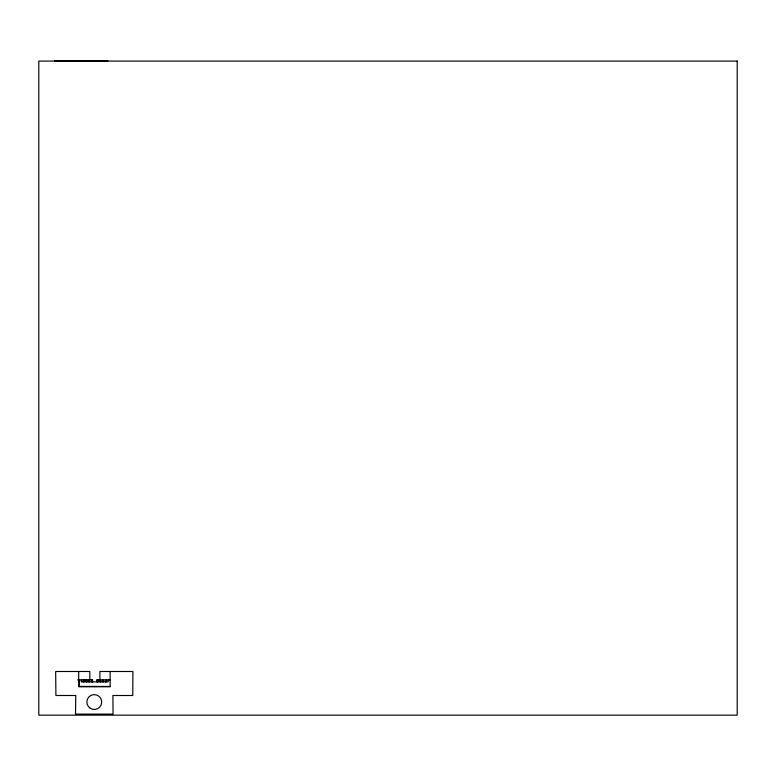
<?xml version="1.0" encoding="UTF-8"?>
<svg xmlns="http://www.w3.org/2000/svg" width="776" height="776" viewBox="0 0 776 776"><rect width="100%" height="100%" fill="white"/><g stroke="black" fill="none" stroke-linecap="round" stroke-linejoin="round"><path stroke-width="1.16" d="M54.504 60.858L107.961 60.858M99.91 679.689L100.686 679.689L100.686 681.871M77.561 679.902L92.567 679.902L92.567 681.871M110.173 679.902L96.932 679.902L96.932 681.871M110.105 686.43L79.181 686.43L79.181 679.902M110.134 671.492L110.134 686.77L78.696 686.77L78.696 671.492M108.223 679.902L108.223 681.871L81.286 681.871L81.286 679.902M106.225 681.871L106.225 679.689L105.449 679.689L105.449 681.871M103.451 681.871L103.451 679.689L102.674 679.689L102.674 681.871M99.91 681.871L99.9 671.492L132.909 671.492L132.774 695.5L112.918 695.5L113.053 714.095L75.514 714.095L75.767 695.49L55.911 695.49L55.659 671.492L89.822 671.492L89.822 679.718M97.912 681.871L97.912 679.689L97.136 679.689L97.136 681.871M92.373 681.871L92.373 679.689L91.597 679.689L91.597 681.871M89.599 681.871L89.599 679.689L88.823 679.689L88.823 681.871M86.825 681.871L86.825 679.689L86.049 679.689L86.049 681.871M84.05 681.871L84.05 679.689L83.274 679.689L83.274 681.871M737.2 61.081L38.8 61.081L38.8 715.142L737.2 715.142L737.2 61.081M90.162 708.216A7.421 7.421 0 0 0 101.685 702.532A7.421 7.421 0 0 0 91.005 695.393A7.421 7.421 0 0 0 90.162 708.216"/></g></svg>
